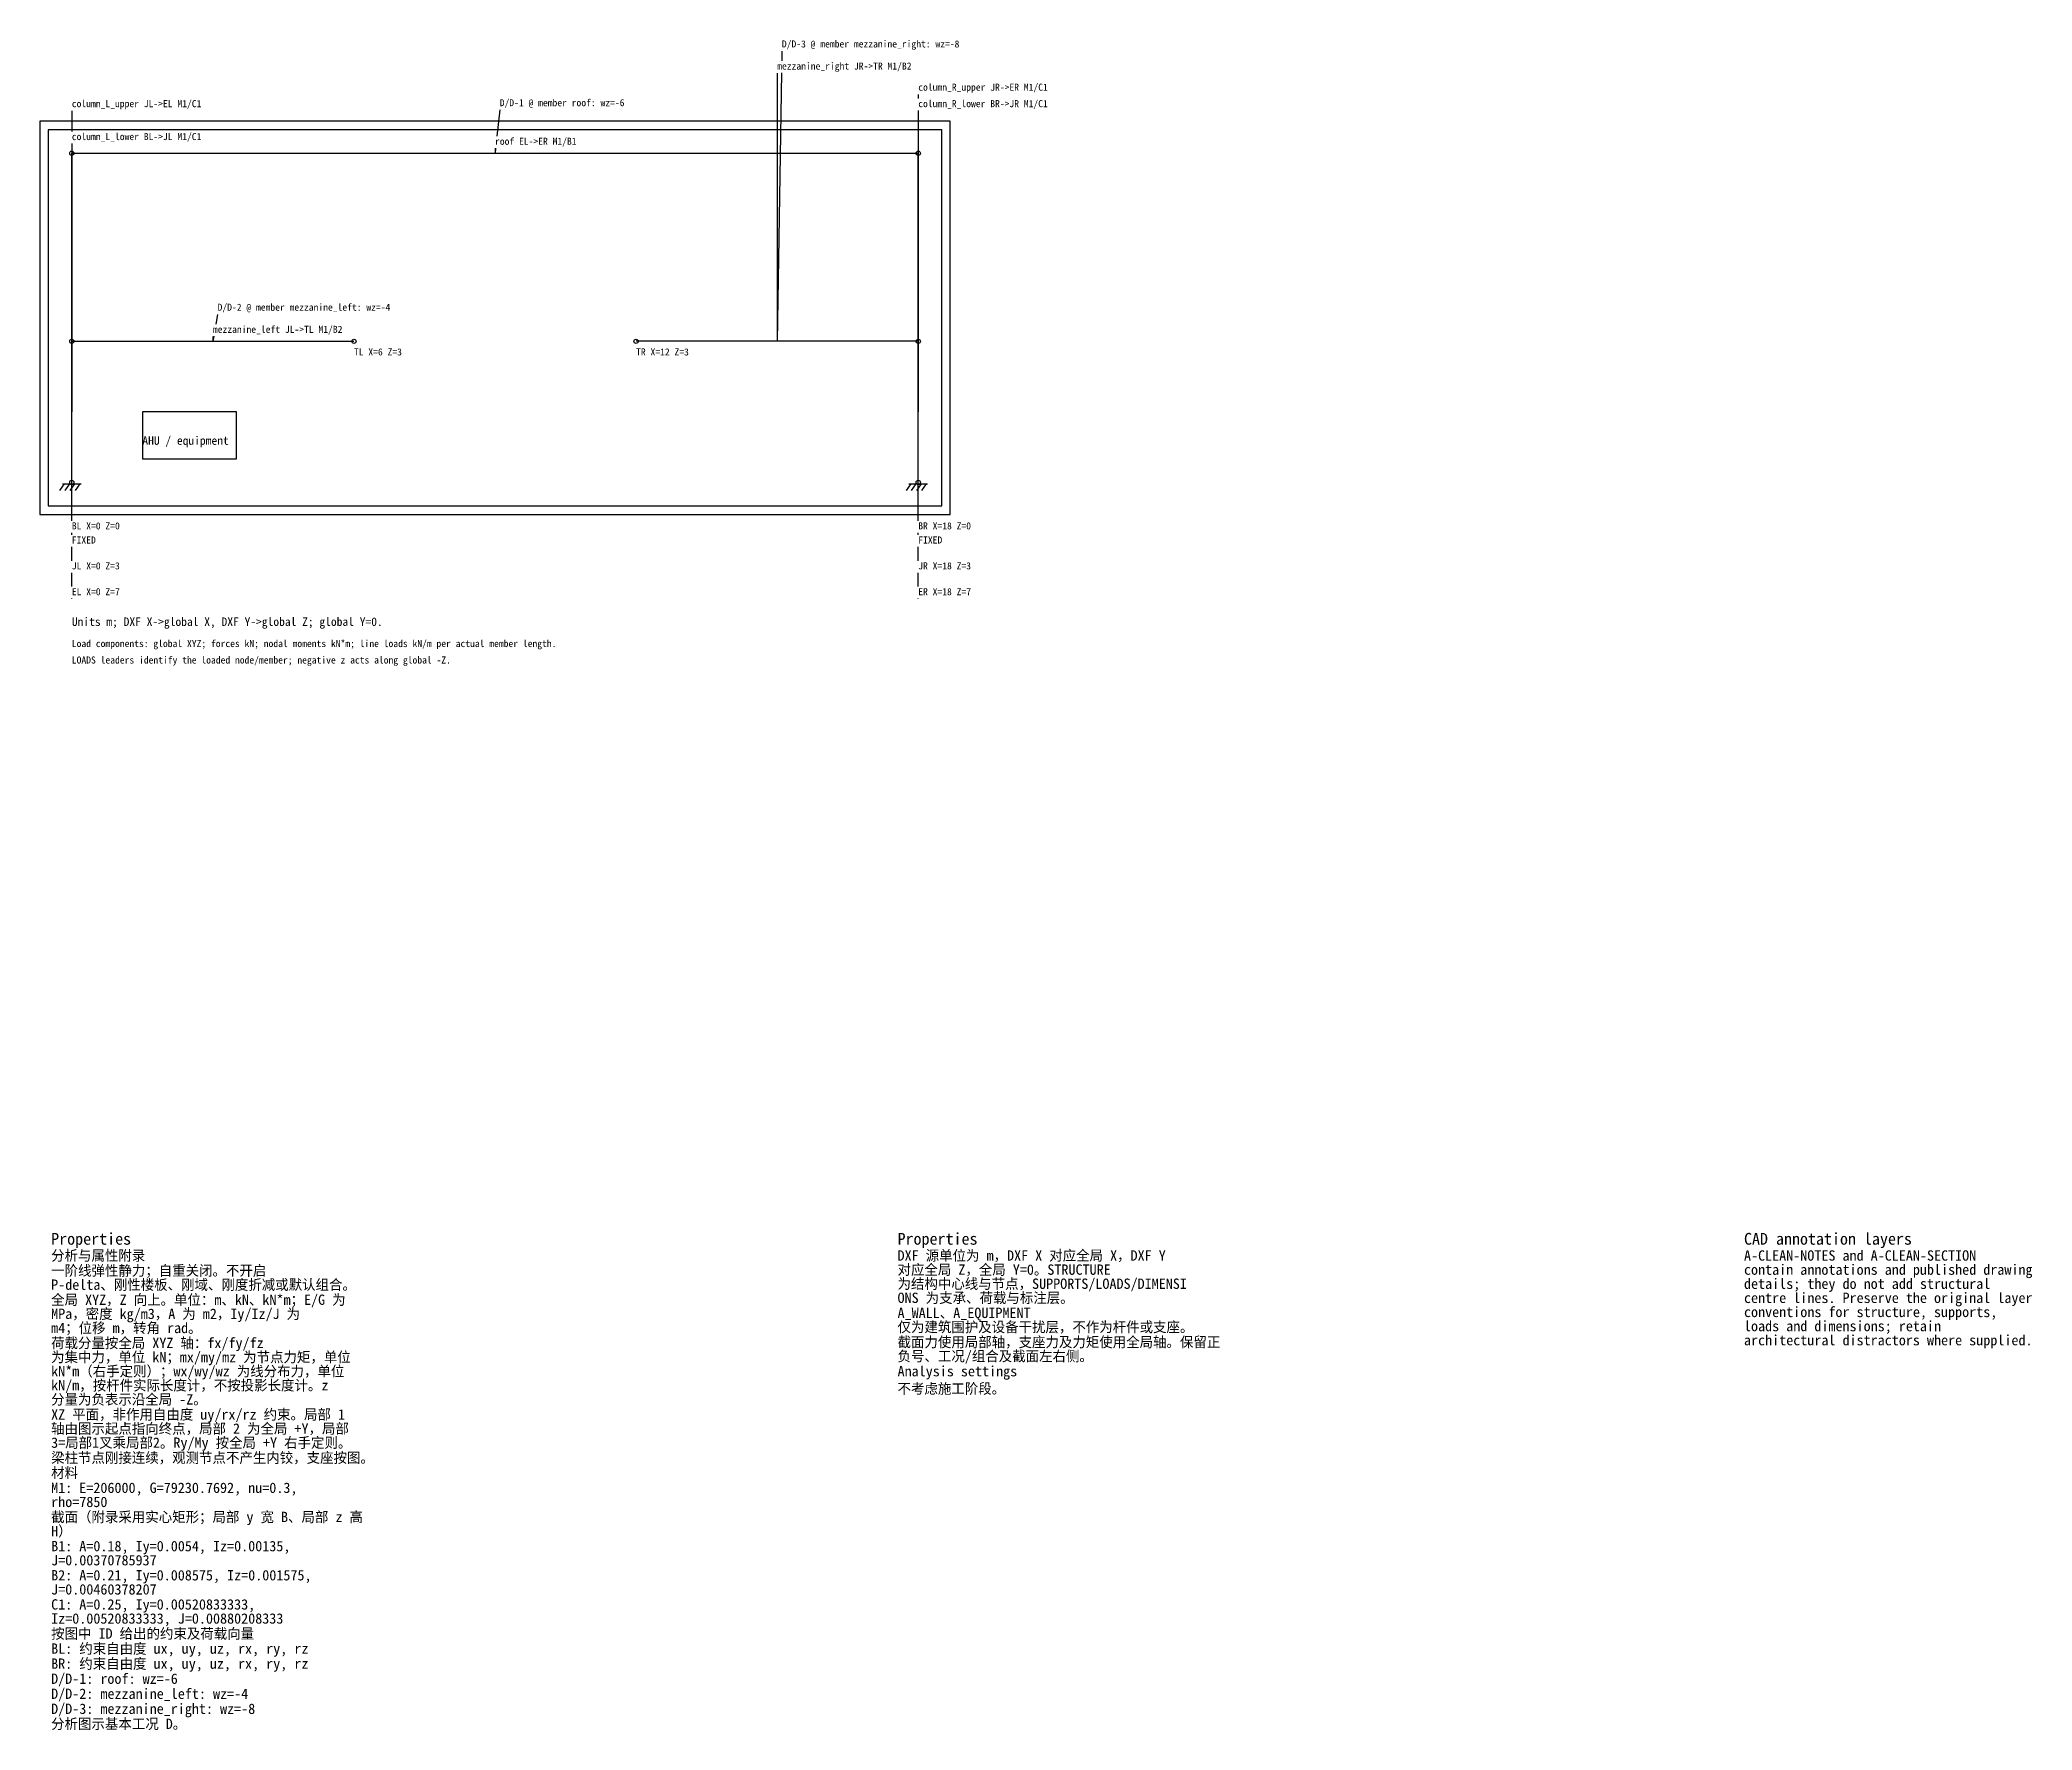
# Model space of a CAD drawing. Header units: metres. Extents: x -0.7 to 41.7, y -26.5 to 9.4.
import ezdxf

# ---------------------------------------------------------------- set-up
doc = ezdxf.new("R2010")
doc.units = ezdxf.units.M
for name, color, linetype in [('A_EQUIPMENT', 9, 'CONTINUOUS'), ('A_WALL', 8, 'CONTINUOUS'), ('DIMENSIONS', 4, 'CONTINUOUS'), ('LOADS', 1, 'CONTINUOUS'), ('STRUCTURE', 7, 'CONTINUOUS'), ('SUPPORTS', 3, 'CONTINUOUS')]:
    doc.layers.add(name, color=color, linetype=linetype)

msp = doc.modelspace()

# ---------------------------------------------------------------- linework, layer by layer
at = {"layer": 'A_EQUIPMENT'}
for p, q in [((3.5, 1.5), (1.5, 1.5)), ((1.5, 1.5), (1.5, 0.5)), ((3.5, 0.5), (3.5, 1.5)), ((1.5, 0.5), (3.5, 0.5))]:
    msp.add_line(p, q, dxfattribs=at)
at = {"layer": 'A_WALL'}
for p, q in [((18.68, 7.68), (-0.68, 7.68)), ((-0.68, 7.68), (-0.68, -0.68)), ((18.68, -0.68), (18.68, 7.68)), ((18.5, 7.5), (-0.5, 7.5)), ((-0.5, 7.5), (-0.5, -0.5)), ((18.5, -0.5), (18.5, 7.5)), ((-0.68, -0.68), (18.68, -0.68)), ((-0.5, -0.5), (18.5, -0.5))]:
    msp.add_line(p, q, dxfattribs=at)
at = {"layer": 'DIMENSIONS'}
for p, q in [((15, 8.7), (15, 3)), ((18, 8.25), (18, 8.165)), ((0, 7.9), (0, 7.465)), ((18, 7.9075), (18, 5)), ((18, 7.9), (18, 1.5)), ((0, 7.2075), (0, 5)), ((0, 7.2), (0, 1.5)), ((0, -0.815), (0, 7)), ((9, 7.1), (9, 7)), ((18, -0.815), (18, 7)), ((0, -0.815), (0, 3)), ((3, 3.1), (3, 3)), ((18, -0.815), (18, 3)), ((0, -0.815), (0, 0)), ((18, -0.815), (18, 0)), ((0, -1.08), (0, -1.0725)), ((0, -1.115), (0, -1.0725)), ((0, -1.115), (0, -1.0725)), ((18, -1.08), (18, -1.0725)), ((18, -1.115), (18, -1.0725)), ((18, -1.115), (18, -1.0725)), ((0, -1.665), (0, -1.3725)), ((0, -1.665), (0, -1.3725)), ((18, -1.665), (18, -1.3725)), ((18, -1.665), (18, -1.3725)), ((0, -1.93), (0, -1.9225)), ((0, -2.215), (0, -1.9225)), ((18, -1.93), (18, -1.9225)), ((18, -2.215), (18, -1.9225)), ((0, -2.48), (0, -2.4725)), ((18, -2.48), (18, -2.4725))]:
    msp.add_line(p, q, dxfattribs=at)
at = {"layer": 'LOADS'}
for p, q in [((15.1, 9.17), (15.0967, 8.965)), ((15.0925, 8.7075), (15, 3)), ((9.1, 7.92), (9.0397, 7.365)), ((9.0117, 7.1075), (9, 7)), ((3.1, 3.57), (3.064, 3.365)), ((3.0189, 3.1075), (3, 3))]:
    msp.add_line(p, q, dxfattribs=at)
at = {"layer": 'STRUCTURE'}
for p, q in [((0, 3), (0, 7)), ((0, 7), (18, 7)), ((18, 3), (18, 7)), ((0, 0), (0, 3)), ((0, 3), (6, 3)), ((18, 3), (12, 3)), ((18, 0), (18, 3))]:
    msp.add_line(p, q, dxfattribs=at)
for centre in [(0, 7), (18, 7), (0, 3), (6, 3), (12, 3), (18, 3), (0, 0), (18, 0)]:
    msp.add_circle(centre, 0.045, dxfattribs=at)
at = {"layer": 'SUPPORTS'}
for p, q in [((0, -0.815), (0, 0)), ((18, -0.815), (18, 0)), ((-0.16, -0.03), (-0.26, -0.17)), ((-0.2, -0.03), (0.2, -0.03)), ((-0.05, -0.03), (-0.15, -0.17)), ((0.06, -0.03), (-0.04, -0.17)), ((0.17, -0.03), (0.07, -0.17)), ((17.84, -0.03), (17.74, -0.17)), ((17.8, -0.03), (18.2, -0.03)), ((17.95, -0.03), (17.85, -0.17)), ((18.06, -0.03), (17.96, -0.17)), ((18.17, -0.03), (18.07, -0.17)), ((0, -1.115), (0, -1.0725)), ((18, -1.115), (18, -1.0725)), ((0, -1.38), (0, -1.3725)), ((18, -1.38), (18, -1.3725))]:
    msp.add_line(p, q, dxfattribs=at)

# ---------------------------------------------------------------- texts
at = {"layer": 'A-CLEAN-NOTES'}
for s, height, p in [('Properties', 0.25, (-0.44, -16.2125)), ('Properties', 0.25, (17.56, -16.2125)), ('CAD annotation layers', 0.25, (35.56, -16.2125)), ('分析与属性附录', 0.22, (-0.44, -16.5525)), ('DXF 源单位为 m，DXF X 对应全局 X，DXF Y', 0.22, (17.56, -16.5525)), ('A-CLEAN-NOTES and A-CLEAN-SECTION', 0.22, (35.56, -16.5525)), ('一阶线弹性静力；自重关闭。不开启', 0.22, (-0.44, -16.8725)), ('P-delta、刚性楼板、刚域、刚度折减或默认组合。', 0.22, (-0.44, -17.1725)), ('对应全局 Z，全局 Y=0。STRUCTURE', 0.22, (17.56, -16.8525)), ('为结构中心线与节点，SUPPORTS/LOADS/DIMENSI', 0.22, (17.56, -17.1525)), ('details; they do not add structural', 0.22, (35.56, -17.1525)), ('contain annotations and published drawing', 0.22, (35.56, -16.8525)), ('全局 XYZ，Z 向上。单位：m、kN、kN*m；E/G 为', 0.22, (-0.44, -17.4925)), ('ONS 为支承、荷载与标注层。', 0.22, (17.56, -17.4525)), ('centre lines. Preserve the original layer', 0.22, (35.56, -17.4525)), ('MPa，密度 kg/m3，A 为 m2，Iy/Iz/J 为', 0.22, (-0.44, -17.7925)), ('A_WALL、A_EQUIPMENT', 0.22, (17.56, -17.7725)), ('conventions for structure, supports,', 0.22, (35.56, -17.7525)), ('荷载分量按全局 XYZ 轴：fx/fy/fz', 0.22, (-0.44, -18.4125)), ('m4；位移 m，转角 rad。', 0.22, (-0.44, -18.0925)), ('仅为建筑围护及设备干扰层，不作为杆件或支座。', 0.22, (17.56, -18.0725)), ('截面力使用局部轴，支座力及力矩使用全局轴。保留正', 0.22, (17.56, -18.3925)), ('architectural distractors where supplied.', 0.22, (35.56, -18.3525)), ('loads and dimensions; retain', 0.22, (35.56, -18.0525)), ('为集中力，单位 kN；mx/my/mz 为节点力矩，单位', 0.22, (-0.44, -18.7125)), ('负号、工况/组合及截面左右侧。', 0.22, (17.56, -18.6925)), ('kN*m（右手定则）；wx/wy/wz 为线分布力，单位', 0.22, (-0.44, -19.0125)), ('kN/m，按杆件实际长度计，不按投影长度计。z', 0.22, (-0.44, -19.3125)), ('Analysis settings', 0.22, (17.56, -19.0125)), ('分量为负表示沿全局 -Z。', 0.22, (-0.44, -19.6125)), ('不考虑施工阶段。', 0.22, (17.56, -19.3825)), ('XZ 平面，非作用自由度 uy/rx/rz 约束。局部 1', 0.22, (-0.44, -19.9325)), ('3=局部1叉乘局部2。Ry/My 按全局 +Y 右手定则。', 0.22, (-0.44, -20.5325)), ('轴由图示起点指向终点，局部 2 为全局 +Y，局部', 0.22, (-0.44, -20.2325)), ('梁柱节点刚接连续，观测节点不产生内铰，支座按图。', 0.22, (-0.44, -20.8525)), ('材料', 0.22, (-0.44, -21.1725)), ('M1: E=206000, G=79230.7692, nu=0.3,', 0.22, (-0.44, -21.4925)), ('rho=7850', 0.22, (-0.44, -21.7925)), ('截面（附录采用实心矩形；局部 y 宽 B、局部 z 高', 0.22, (-0.44, -22.1125)), ('H）', 0.22, (-0.44, -22.4125)), ('J=0.00370785937', 0.22, (-0.44, -23.0325)), ('B1: A=0.18, Iy=0.0054, Iz=0.00135,', 0.22, (-0.44, -22.7325)), ('B2: A=0.21, Iy=0.008575, Iz=0.001575,', 0.22, (-0.44, -23.3525)), ('J=0.00460378207', 0.22, (-0.44, -23.6525)), ('C1: A=0.25, Iy=0.00520833333,', 0.22, (-0.44, -23.9725)), ('Iz=0.00520833333, J=0.00880208333', 0.22, (-0.44, -24.2725)), ('按图中 ID 给出的约束及荷载向量', 0.22, (-0.44, -24.5925)), ('BL: 约束自由度 ux, uy, uz, rx, ry, rz', 0.22, (-0.44, -24.9125)), ('BR: 约束自由度 ux, uy, uz, rx, ry, rz', 0.22, (-0.44, -25.2325)), ('D/D-1: roof: wz=-6', 0.22, (-0.44, -25.5525)), ('D/D-2: mezzanine_left: wz=-4', 0.22, (-0.44, -25.8725)), ('分析图示基本工况 D。', 0.22, (-0.44, -26.5125)), ('D/D-3: mezzanine_right: wz=-8', 0.22, (-0.44, -26.1925))]:
    msp.add_text(s, height=height, dxfattribs=at).set_placement(p)
at = {"layer": 'A_EQUIPMENT'}
msp.add_text('AHU / equipment', height=0.18, dxfattribs=at).set_placement((1.5, 0.8))
at = {"layer": 'DIMENSIONS'}
for s, height, p in [('mezzanine_right JR->TR M1/B2', 0.15, (15, 8.78)), ('column_R_upper JR->ER M1/C1', 0.15, (18, 8.33)), ('column_L_upper JL->EL M1/C1', 0.15, (0, 7.98)), ('column_R_lower BR->JR M1/C1', 0.15, (18, 7.98)), ('column_L_lower BL->JL M1/C1', 0.15, (0, 7.28)), ('roof EL->ER M1/B1', 0.15, (9, 7.18)), ('mezzanine_left JL->TL M1/B2', 0.15, (3, 3.18)), ('TL X=6 Z=3', 0.15, (6, 2.7)), ('TR X=12 Z=3', 0.15, (12, 2.7)), ('BL X=0 Z=0', 0.15, (0, -1)), ('BR X=18 Z=0', 0.15, (18, -1)), ('JL X=0 Z=3', 0.15, (0, -1.85)), ('JR X=18 Z=3', 0.15, (18, -1.85)), ('EL X=0 Z=7', 0.15, (0, -2.4)), ('ER X=18 Z=7', 0.15, (18, -2.4)), ('Units m; DXF X->global X, DXF Y->global Z; global Y=0.', 0.18, (0, -3.0525))]:
    msp.add_text(s, height=height, dxfattribs=at).set_placement(p)
at = {"layer": 'LOADS'}
for s, p in [('D/D-3 @ member mezzanine_right: wz=-8', (15.1, 9.25)), ('D/D-1 @ member roof: wz=-6', (9.1, 8)), ('D/D-2 @ member mezzanine_left: wz=-4', (3.1, 3.65)), ('Load components: global XYZ; forces kN; nodal moments kN*m; line loads kN/m per actual member length.', (0, -3.5025)), ('LOADS leaders identify the loaded node/member; negative z acts along global -Z.', (0, -3.8525))]:
    msp.add_text(s, height=0.15, dxfattribs=at).set_placement(p)
at = {"layer": 'SUPPORTS'}
for p in [(0, -1.3), (18, -1.3)]:
    msp.add_text('FIXED', height=0.15, dxfattribs=at).set_placement(p)

doc.saveas('drawing.dxf')
